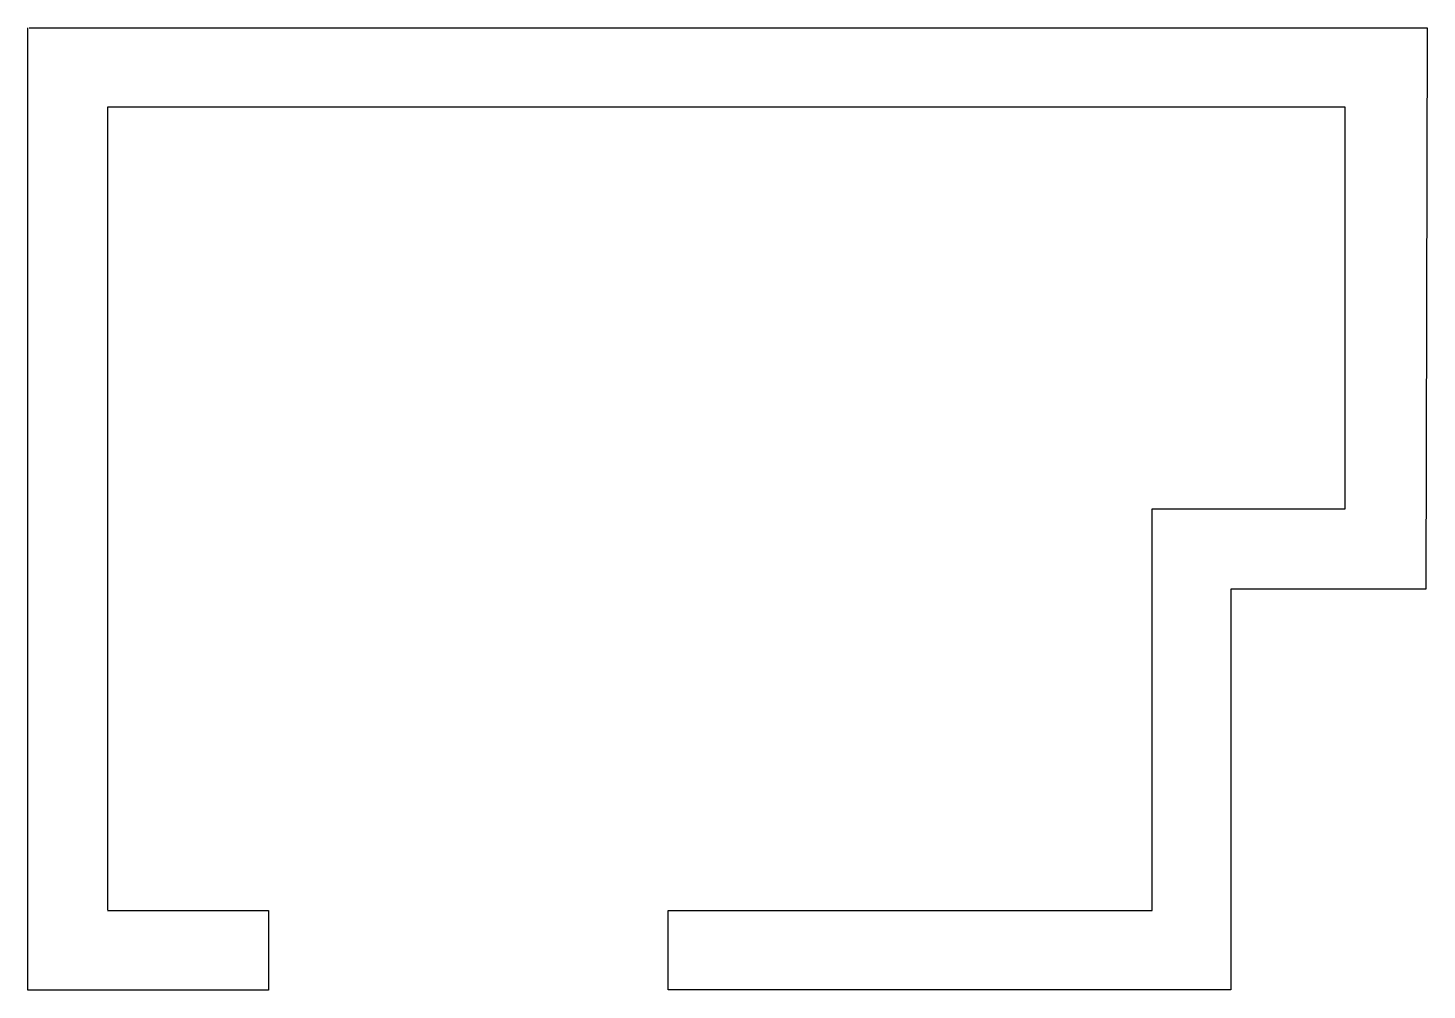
# Model space of a CAD drawing. Header units: millimetres. Extents: x 5002 to 9360, y 5252 to 8249.
import ezdxf

# ---------------------------------------------------------------- set-up
doc = ezdxf.new("R2010")
doc.units = ezdxf.units.MM

msp = doc.modelspace()

# ---------------------------------------------------------------- linework, layer by layer
for p, q in [((5001.7, 5252), (5001.7, 8248.6)), ((5005.2, 8248.6), (9360, 8248.6)), ((9360, 8248.6), (9356.6, 6500.6)), ((8245.9, 8001.7), (5249.3, 8001.7)), ((5249.3, 8001.7), (5249.3, 5501.3)), ((9104.7, 8001.7), (8245.9, 8001.7)), ((9104.7, 6750.9), (9104.7, 8001.7)), ((8503.6, 5500), (8503.6, 6750.9)), ((8503.6, 6750.9), (9104.7, 6750.9)), ((9356.6, 6500.6), (8748.7, 6500.6)), ((8748.7, 6500.6), (8748.7, 5253)), ((5249.3, 5500), (5751, 5499.8)), ((5751, 5499.8), (5751, 5252)), ((6995.9, 5253), (6995.9, 5500)), ((6995.9, 5500), (8503.6, 5500)), ((5751, 5252), (5001.7, 5252)), ((8748.7, 5253), (6995.9, 5253))]:
    msp.add_line(p, q)

doc.saveas('drawing.dxf')
